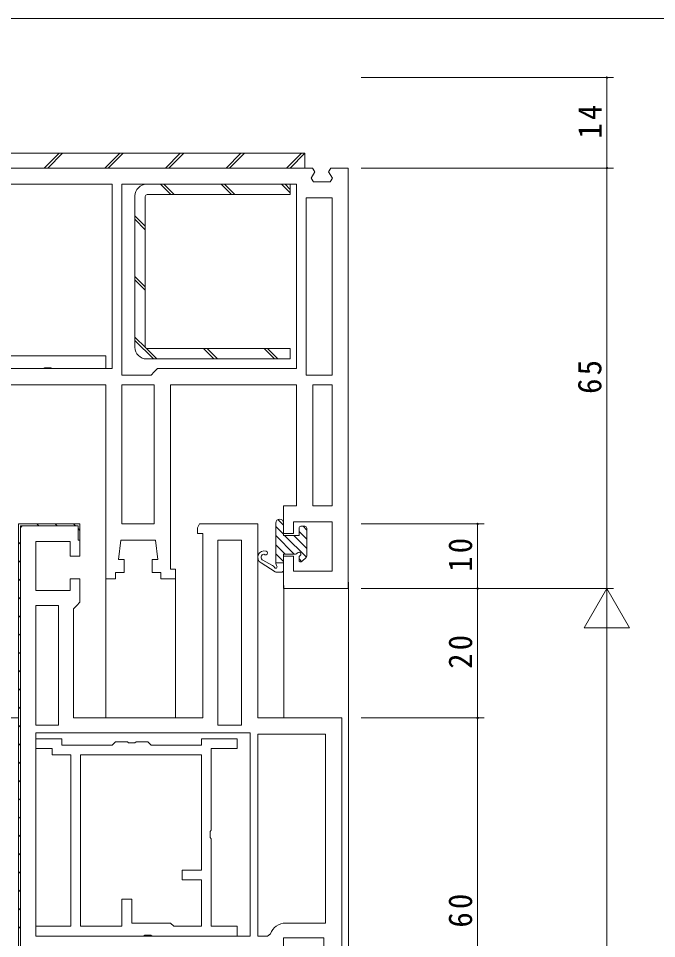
# Model space of a CAD drawing. Units: millimetres on the paper. Extents: x -420 to 373, y -297 to 267.
# Drawn here: x -303.2 to -204.5, y 122.2 to 264.4 of the extents above; entities that cross this region are included whole.
import ezdxf

# ---------------------------------------------------------------- set-up
doc = ezdxf.new("R2010")
doc.units = ezdxf.units.MM
for name, color, linetype, lineweight in [('0-1_YKK_ZWAK', 7, 'Continuous', 9), ('0-3_YKK_12', 2, 'Continuous', 9), ('0-4_YKK_D', 6, 'Continuous', 9), ('0-6_YKK_13', 4, 'Continuous', 9), ('0-7_YKK_11', 7, 'Continuous', 9)]:
    doc.layers.add(name, color=color, linetype=linetype, lineweight=lineweight)
doc.styles.add('ＭＳ ゴシック', font='')
doc.styles.get('ＭＳ ゴシック').set_extended_font_data('MS Gothic')

msp = doc.modelspace()

# ---------------------------------------------------------------- linework, layer by layer
at = {"layer": '0-1_YKK_ZWAK'}
msp.add_line((352.3, 264.4), (-417.7, 264.4), dxfattribs=at)
at = {"layer": '0-3_YKK_12'}
for p, q in [((-289.696, 178.257), (-289.696, 156.257)), ((-278.904, 178.257), (-278.904, 156.257)), ((-262.196, 176.757), (-262.196, 156.257)), ((-252.196, 177.257), (-252.2, 3.789)), ((-319.693, 156.257), (-303.203, 156.257))]:
    msp.add_line(p, q, dxfattribs=at)
at = {"layer": '0-4_YKK_D'}
for p, q in [((-250.204, 255.257), (-211.204, 255.257)), ((-212.204, 241.257), (-212.204, 255.257)), ((-250.204, 241.257), (-211.204, 241.257)), ((-250.204, 241.257), (-211.204, 241.257)), ((-212.204, 176.257), (-212.204, 241.257)), ((-250.204, 186.257), (-231.204, 186.257)), ((-232.204, 176.257), (-232.204, 186.257)), ((-250.204, 176.257), (-211.204, 176.257)), ((-250.204, 176.257), (-231.204, 176.257)), ((-250.204, 176.257), (-211.204, 176.257)), ((-250.204, 176.257), (-231.196, 176.257)), ((-232.196, 176.257), (-232.196, 156.257)), ((-212.204, 176.257), (-215.704, 170.194)), ((-212.204, 176.257), (-208.704, 170.194)), ((-212.204, 176.257), (-212.204, 164.132)), ((-215.704, 170.194), (-208.704, 170.194)), ((-212.204, -166.743), (-212.204, 169.257)), ((-250.204, 156.257), (-231.196, 156.257)), ((-250.204, 156.257), (-231.204, 156.257)), ((-232.204, 156.257), (-232.204, 96.257))]:
    msp.add_line(p, q, dxfattribs=at)
for centre, start, end in [((-212.204, 255.257), 90, 270), ((-212.204, 255.257), 270, 90), ((-212.204, 241.257), 90, 270), ((-212.204, 241.257), 90, 270), ((-212.204, 241.257), 270, 90), ((-212.204, 241.257), 270, 90), ((-232.204, 186.257), 90, 270), ((-232.204, 186.257), 270, 90), ((-232.204, 176.257), 90, 270), ((-232.196, 176.257), 90, 270), ((-232.204, 176.257), 270, 90), ((-232.196, 176.257), 270, 90), ((-232.204, 156.257), 90, 270), ((-232.196, 156.257), 90, 270), ((-232.204, 156.257), 270, 90), ((-232.196, 156.257), 270, 90)]:
    msp.add_arc(centre, 0.106, start, end, dxfattribs=at)
at = {"layer": '0-6_YKK_13'}
for p, q in [((-258.904, 243.557), (-337.304, 243.557)), ((-299.219, 241.257), (-296.919, 243.557)), ((-298.689, 241.257), (-296.389, 243.557)), ((-289.85, 241.257), (-287.55, 243.557)), ((-289.319, 241.257), (-287.019, 243.557)), ((-280.481, 241.257), (-278.181, 243.557)), ((-279.95, 241.257), (-277.65, 243.557)), ((-271.112, 241.257), (-268.812, 243.557)), ((-270.581, 241.257), (-268.281, 243.557)), ((-261.743, 241.257), (-259.443, 243.557)), ((-261.212, 241.257), (-258.912, 243.557)), ((-258.904, 241.257), (-258.904, 243.557)), ((-258.904, 241.257), (-338.104, 241.257)), ((-261.201, 238.757), (-283.404, 238.757)), ((-281.25, 238.757), (-279.65, 237.157)), ((-280.719, 238.757), (-279.119, 237.157)), ((-271.88, 238.757), (-270.28, 237.157)), ((-271.35, 238.757), (-269.75, 237.157)), ((-262.511, 238.757), (-261.201, 237.446)), ((-261.981, 238.757), (-261.201, 237.977)), ((-261.201, 237.157), (-261.201, 238.757)), ((-285.204, 236.957), (-285.204, 213.555)), ((-283.604, 236.857), (-283.604, 213.655)), ((-261.201, 237.157), (-283.304, 237.157)), ((-285.204, 233.872), (-283.604, 232.272)), ((-285.204, 233.341), (-283.604, 231.741)), ((-285.204, 224.503), (-283.604, 222.903)), ((-285.204, 223.972), (-283.604, 222.372)), ((-285.204, 215.134), (-283.539, 213.47)), ((-285.204, 214.603), (-282.356, 211.755)), ((-283.489, 213.419), (-281.825, 211.755)), ((-283.304, 213.355), (-261.204, 213.355)), ((-274.586, 213.355), (-272.986, 211.755)), ((-274.056, 213.355), (-272.456, 211.755)), ((-265.217, 213.355), (-263.617, 211.755)), ((-264.687, 213.355), (-263.087, 211.755)), ((-263.427, 186.392), (-263.427, 180.262)), ((-262.227, 186.081), (-263.081, 186.935)), ((-262.227, 184.492), (-262.227, 186.392)), ((-262.227, 184.667), (-263.427, 185.867)), ((-259.827, 185.592), (-259.827, 184.492)), ((-258.627, 183.895), (-259.827, 185.095)), ((-258.927, 185.892), (-259.527, 185.892)), ((-258.627, 185.309), (-259.209, 185.892)), ((-258.627, 185.592), (-258.627, 181.292)), ((-260.566, 181.592), (-263.427, 184.452)), ((-259.827, 184.492), (-262.229, 184.492)), ((-258.681, 181.12), (-262.052, 184.492)), ((-258.627, 182.481), (-260.638, 184.492)), ((-261.98, 181.592), (-263.427, 183.038)), ((-262.227, 180.424), (-263.427, 181.624)), ((-262.227, 181.592), (-262.227, 179.096)), ((-260.346, 181.592), (-262.227, 181.592)), ((-259.827, 181.072), (-259.827, 180.692)), ((-259.396, 180.422), (-259.824, 180.849)), ((-259.315, 180.48), (-258.715, 181.08)), ((-265.686, 180.22), (-263.494, 178.833)), ((-264.046, 179.889), (-265.407, 180.639)), ((-263.427, 180.262), (-262.227, 180.262)), ((-263.349, 178.796), (-262.527, 178.796))]:
    msp.add_line(p, q, dxfattribs=at)
msp.add_lwpolyline([(-283.404, 211.755), (-261.204, 211.755), (-261.204, 213.355)], dxfattribs=at)
for centre, radius, start, end in [((-283.404, 236.957), 1.8, 90, 180), ((-283.304, 236.857), 0.3, 90, 180), ((-283.404, 213.555), 1.8, 180, 270), ((-283.304, 213.655), 0.3, 180, 270), ((-262.827, 186.392), 0.6, 0, 180), ((-259.527, 185.592), 0.3, 90, 180), ((-258.927, 185.592), 0.3, 0, 90), ((-265.203, 181.096), 1, 73.39844, 241.12572), ((-265.203, 181.096), 0.5, 95.18523, 246.00981), ((-265.003, 181.766), 0.3, 215.18523, 73.39844), ((-260.346, 181.892), 0.3, 270, 329.99998), ((-259.827, 181.592), 0.3, 299.99998, 149.99998), ((-259.527, 181.072), 0.3, 120, 180), ((-259.527, 180.692), 0.3, 180, 314.99998), ((-258.927, 181.292), 0.3, 314.99998, 0), ((-264.452, 178.976), 1, 31.26997, 66.00981), ((-263.427, 179.599), 0.2, 211.26997, 33.5573), ((-262.427, 180.262), 1, 180, 213.5573), ((-263.349, 179.096), 0.3, 241.12572, 270), ((-262.527, 179.096), 0.3, 270, 0)]:
    msp.add_arc(centre, radius, start, end, dxfattribs=at)
at = {"layer": '0-7_YKK_11'}
for p, q in [((-339.904, 241.257), (-257.726, 241.257)), ((-287.204, 238.757), (-287.204, 209.257)), ((-254.704, 236.657), (-254.704, 209.257)), ((-282.204, 207.757), (-282.204, 186.257)), ((-254.704, 207.757), (-254.704, 189.057)), ((-302.911, 185.964), (-302.699, 185.752)), ((-300.375, 186.257), (-300.075, 185.957)), ((-297.547, 186.257), (-297.247, 185.957)), ((-294.718, 186.257), (-294.418, 185.957)), ((-294.004, 185.542), (-293.704, 185.242)), ((-268.704, 183.757), (-268.704, 155.157)), ((-303.204, 183.428), (-302.904, 183.128)), ((-303.204, 180.6), (-302.904, 180.3)), ((-303.204, 177.771), (-302.904, 177.471)), ((-303.204, 174.943), (-302.904, 174.643)), ((-300.504, 155.157), (-300.504, 173.657)), ((-303.204, 172.115), (-302.904, 171.814)), ((-303.204, 169.286), (-302.904, 168.986)), ((-303.204, 166.458), (-302.904, 166.158)), ((-303.204, 163.629), (-302.904, 163.329)), ((-303.204, 160.801), (-302.904, 160.501)), ((-303.204, 157.972), (-302.904, 157.672)), ((-303.204, 155.144), (-302.904, 154.844)), ((-266.204, 122.557), (-266.204, 153.757)), ((-303.204, 152.315), (-302.904, 152.016)), ((-303.204, 149.487), (-302.904, 149.187)), ((-295.104, 150.557), (-295.104, 124.057)), ((-303.204, 146.659), (-302.904, 146.359)), ((-303.204, 143.83), (-302.904, 143.53)), ((-303.204, 141.002), (-302.904, 140.702)), ((-303.204, 138.173), (-302.904, 137.873)), ((-303.204, 135.345), (-302.904, 135.045)), ((-303.204, 132.516), (-302.904, 132.216)), ((-303.204, 129.688), (-302.904, 129.388)), ((-303.204, 126.86), (-302.904, 126.56)), ((-303.204, 124.031), (-302.904, 123.731)), ((-267.404, 122.557), (-300.504, 122.557))]:
    msp.add_line(p, q, dxfattribs=at)
for points in [[(-342.204, 238.757), (-288.704, 238.757), (-288.704, 210.257), (-311.204, 210.257), (-311.704, 209.757), (-312.204, 209.257), (-323.204, 209.257), (-323.704, 209.757), (-324.204, 210.257), (-346.704, 210.257), (-346.704, 243.557), (-342.204, 243.557)], [(-299.375, 210.257), (-336.033, 210.257), (-336.225, 210.399), (-337.183, 210.399), (-337.375, 210.257), (-345.704, 210.257), (-345.704, 212.257), (-318.704, 212.257), (-318.704, 237.757), (-312.875, 237.757), (-312.683, 237.614), (-311.725, 237.614), (-311.533, 237.757), (-307.704, 237.757), (-307.704, 235.757), (-316.704, 235.757), (-316.704, 212.257), (-289.704, 212.257), (-289.704, 210.257), (-298.033, 210.257), (-298.225, 210.399), (-299.183, 210.399)], [(-287.204, 238.757), (-287.204, 209.257), (-282.704, 209.257), (-282.204, 209.757), (-281.704, 210.257), (-260.204, 210.257), (-260.204, 238.757)], [(-254.704, 236.657), (-254.704, 209.257), (-258.704, 209.257), (-258.704, 236.657)], [(-282.204, 207.757), (-282.204, 186.257), (-287.204, 186.257), (-287.204, 207.757)], [(-254.704, 207.757), (-254.704, 189.057), (-257.704, 189.057), (-257.704, 207.757)], [(-268.704, 183.757), (-268.704, 155.157), (-272.404, 155.157), (-272.404, 183.757)], [(-300.504, 155.157), (-300.504, 173.657), (-297.004, 173.657), (-297.004, 155.157)], [(-267.404, 122.557), (-300.504, 122.557), (-300.504, 153.957), (-267.404, 153.957)], [(-295.104, 150.557), (-295.104, 124.057), (-300.504, 124.057), (-300.504, 122.557), (-283.875, 122.557), (-283.683, 122.7), (-282.725, 122.7), (-282.533, 122.557), (-269.404, 122.557), (-269.404, 124.057), (-273.404, 124.057), (-273.404, 137.586), (-273.547, 137.777), (-273.547, 138.736), (-273.404, 138.927), (-273.404, 151.557), (-269.404, 151.557), (-269.404, 153.057), (-274.904, 153.057), (-274.904, 152.057), (-282.704, 152.057), (-283.204, 152.557), (-285.033, 152.557), (-285.225, 152.414), (-286.183, 152.414), (-286.375, 152.557), (-288.204, 152.557), (-288.704, 152.057), (-296.504, 152.057), (-296.504, 153.057), (-300.504, 153.057), (-300.504, 151.557), (-298.004, 151.557), (-298.004, 150.557)], [(-293.604, 124.057), (-293.604, 150.557), (-274.904, 150.557), (-274.904, 132.757), (-277.904, 132.757), (-277.904, 131.257), (-274.904, 131.257), (-274.904, 124.057), (-279.204, 124.057), (-279.704, 124.557), (-285.704, 124.557), (-285.704, 128.257), (-287.204, 128.257), (-287.204, 124.057)]]:
    msp.add_lwpolyline(points, close=True, dxfattribs=at)
for points in [[(-339.904, 241.257), (-257.726, 241.257), (-257.363, 240.693), (-257.945, 239.72), (-257.582, 239.157), (-255.026, 239.157), (-254.663, 239.72), (-255.245, 240.693), (-254.882, 241.257), (-252.204, 241.257), (-252.204, 176.257), (-262.204, 176.257), (-262.204, 181.257), (-260.704, 181.257), (-260.704, 178.957), (-254.704, 178.957), (-254.704, 186.557), (-260.704, 186.557), (-260.704, 184.757), (-262.204, 184.757), (-262.204, 189.057), (-260.204, 189.057), (-260.204, 207.757), (-279.704, 207.757), (-279.704, 179.257), (-278.904, 179.257), (-278.904, 177.757), (-281.204, 177.757), (-281.204, 178.757), (-282.554, 178.757), (-282.554, 180.757), (-281.681, 180.757), (-282.004, 183.757), (-287.404, 183.757), (-287.726, 180.757), (-286.854, 180.757), (-286.854, 178.757), (-288.204, 178.757), (-288.204, 177.757), (-289.704, 177.757)], [(-289.704, 177.757), (-289.704, 207.757), (-309.204, 207.757)], [(-303.204, 96.257), (-303.204, 186.257), (-293.704, 186.257)], [(-303.204, 186.257), (-293.704, 186.257), (-293.704, 181.257), (-295.204, 181.257), (-295.204, 183.557), (-300.504, 183.557), (-300.504, 175.957), (-295.204, 175.957), (-295.204, 177.757), (-293.704, 177.757), (-293.704, 174.157), (-294.204, 173.657), (-294.704, 173.157), (-294.704, 156.257), (-274.704, 156.257), (-274.704, 184.757), (-275.504, 184.757), (-275.504, 185.653), (-275.222, 186.257), (-266.204, 186.257), (-266.204, 156.257), (-253.204, 156.257), (-253.204, 116.257)], [(-303.204, 96.257), (-303.204, 186.257), (-293.704, 186.257)], [(-303.204, 186.257), (-293.704, 186.257), (-293.704, 183.757), (-294.004, 183.757), (-294.004, 185.957), (-302.904, 185.957), (-302.904, 96.557), (-295.504, 96.557), (-295.504, 98.757), (-295.204, 98.757), (-295.204, 96.257), (-303.204, 96.257)], [(-266.204, 122.557), (-266.204, 153.757), (-255.704, 153.757), (-255.704, 124.557), (-261.896, 124.557)], [(-264.253, 122.89), (-264.724, 122.557), (-266.204, 122.557)], [(-256.004, 118.949), (-256.004, 122.257), (-262.204, 122.257), (-262.204, 119.757)]]:
    msp.add_lwpolyline(points, dxfattribs=at)
msp.add_arc((-261.896, 122.057), 2.5, 90.00002, 160.52878, dxfattribs=at)

# ---------------------------------------------------------------- texts
at = {"layer": '0-4_YKK_D', "color": 3, "char_height": 3.666, "attachment_point": 7, "rotation": 90, "style": 'ＭＳ ゴシック'}
for s, insert in [('\\T1.21;\\W0.95;14', (-213.004, 245.819)), ('\\T1.21;\\W0.95;65', (-213.004, 206.357)), ('\\T1.21;\\W0.95;10', (-233.004, 178.857)), ('\\T1.21;\\W0.95;20', (-232.996, 163.857)), ('\\T1.21;\\W0.95;60', (-233.004, 123.857))]:
    msp.add_mtext(s, dxfattribs=dict(at, insert=insert))

doc.saveas('drawing.dxf')
